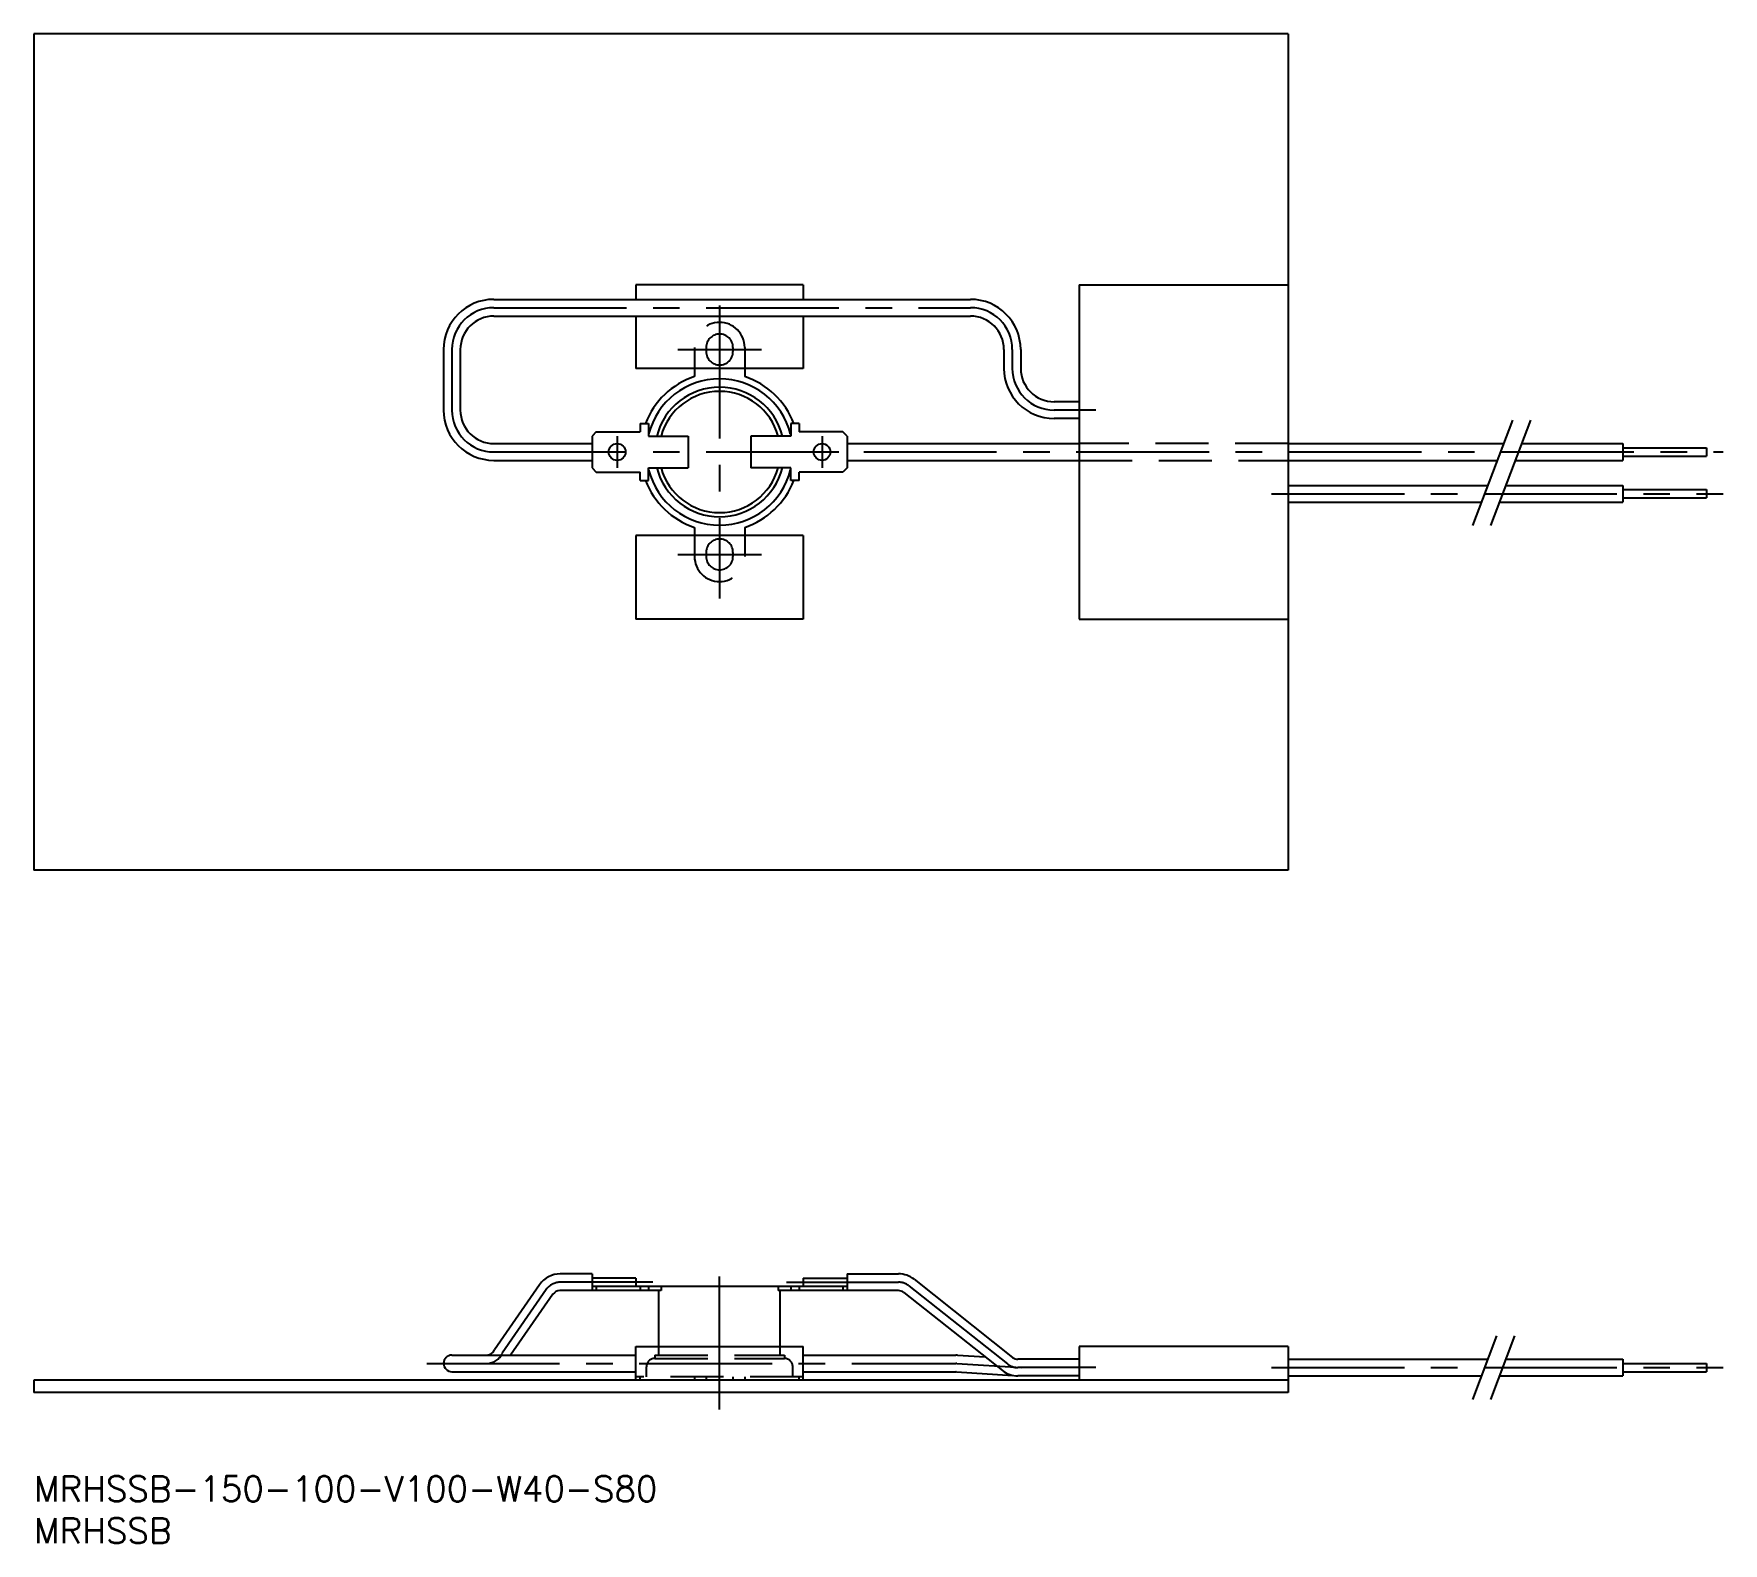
# Model space of a CAD drawing. Extents: x 0 to 202, y -8 to 172.
import ezdxf

# ---------------------------------------------------------------- set-up
doc = ezdxf.new("R2010")
doc.units = 0
doc.header["$LTSCALE"] = 0.5
doc.linetypes.add('CENTER', pattern=[50.8, 31.75, -6.35, 6.35, -6.35])
doc.linetypes.add('DASHED', pattern=[19.05, 12.7, -6.35])
for name, color, linetype in [('MSM_CENTER', 1, 'CENTER'), ('MSM_CONTINUOUS', 7, 'CONTINUOUS'), ('MSM_DASHED', 4, 'DASHED'), ('MSM_NARROW', 5, 'CONTINUOUS'), ('MSM_PART_NUMBER', 7, 'CONTINUOUS')]:
    doc.layers.add(name, color=color, linetype=linetype)
doc.styles.get("Standard").update_dxf_attribs({"font": 'txt.shx', "height": 3, "bigfont": 'bigfont.shx'})

# ---------------------------------------------------------------- blocks, each defined once
blk = doc.blocks.new('*U13')
at = {"layer": 'MSM_PART_NUMBER'}
blk.add_text('MRHSSB-150-100-V100-W40-S80', height=3, dxfattribs=at).set_placement((0, -3))
blk = doc.blocks.new('*U14')
at = {"layer": 'MSM_PART_NUMBER'}
blk.add_text('MRHSSB', height=3, dxfattribs=at).set_placement((0, -8))

msp = doc.modelspace()

# ---------------------------------------------------------------- linework, layer by layer
at = {"layer": 'MSM_CENTER'}
for p, q in [((55, 139.72), (112, 139.72)), ((82, 139.97), (82, 104.97)), ((50, 134.72), (50, 127.47)), ((77, 134.72), (87, 134.72)), ((117, 134.72), (117, 132.47)), ((127, 127.47), (122, 127.47)), ((69.75, 124.37), (69.75, 120.57)), ((94.25, 124.37), (94.25, 120.57)), ((55, 122.47), (104, 122.47)), ((99.25, 122.47), (202, 122.47)), ((148, 117.47), (202, 117.47)), ((77, 110.22), (87, 110.22)), ((82, 8), (82, 25)), ((61.28, 22.34), (56.02, 14.72)), ((74, 23.2), (62.92, 23.2)), ((90, 23.2), (103.4, 23.2)), ((104.64, 22.77), (116.42, 13.43)), ((47, 13.5), (110.24, 13.5)), ((110.37, 13.5), (118.07, 13)), ((127, 13), (117.67, 13)), ((148, 13), (202, 13))]:
    msp.add_line(p, q, dxfattribs=at)
for centre, radius, start, end in [((55, 134.72), 5, 90, 180), ((112, 134.72), 5, 0, 90), ((122, 132.47), 5, 180, 270), ((55, 127.47), 5, 180, 270), ((62.92, 21.2), 2, 90, 145.3996), ((103.4, 21.2), 2, 51.6213, 90), ((54.18, 15.5), 2, 270, 336.9487), ((110.24, 11.5), 2, 86.3169, 90), ((117.67, 15), 2, 231.6213, 270)]:
    msp.add_arc(centre, radius, start, end, dxfattribs=at)
at = {"layer": 'MSM_CONTINUOUS'}
for p, q in [((0, 172.47), (0, 72.47)), ((150, 172.47), (0, 172.47)), ((150, 172.47), (150, 72.47)), ((92, 142.47), (72, 142.47)), ((72, 142.47), (72, 140.72)), ((92, 142.47), (92, 140.72)), ((125, 142.47), (150, 142.47)), ((125, 142.47), (125, 102.47)), ((55, 140.72), (112, 140.72)), ((55, 138.72), (112, 138.72)), ((72, 138.72), (72, 132.47)), ((92, 138.72), (92, 132.47)), ((49, 134.72), (49, 127.47)), ((51, 134.72), (51, 127.47)), ((116, 134.72), (116, 132.47)), ((118, 134.72), (118, 132.47)), ((92, 132.47), (72, 132.47)), ((79, 132.47), (79, 131.48)), ((85, 132.47), (85, 131.48)), ((125, 128.47), (122, 128.47)), ((72.5, 125.87), (72.5, 124.87)), ((72.5, 125.87), (73.5, 125.87)), ((73.5, 125.87), (73.5, 124.37)), ((90.5, 125.87), (90.5, 124.37)), ((91.5, 125.87), (90.5, 125.87)), ((91.5, 125.87), (91.5, 124.87)), ((125, 126.47), (122, 126.47)), ((55, 123.47), (66.75, 123.47)), ((67.25, 124.87), (66.75, 124.37)), ((66.75, 124.37), (66.75, 120.57)), ((67.25, 124.87), (72.5, 124.87)), ((73.5, 124.37), (78.25, 124.37)), ((78.25, 124.37), (78.25, 120.57)), ((90.5, 124.37), (85.75, 124.37)), ((85.75, 124.37), (85.75, 120.57)), ((96.75, 124.87), (91.5, 124.87)), ((97.25, 124.37), (96.75, 124.87)), ((97.25, 124.37), (97.25, 120.57)), ((97.25, 123.47), (125, 123.47)), ((150, 123.47), (175.75, 123.47)), ((177.89, 123.47), (190, 123.47)), ((190, 123.47), (190, 121.47)), ((55, 121.47), (66.75, 121.47)), ((97.25, 121.47), (125, 121.47)), ((150, 121.47), (174.99, 121.47)), ((177.13, 121.47), (190, 121.47)), ((190, 122.97), (200, 122.97)), ((190, 121.97), (200, 121.97)), ((200, 122.97), (200, 121.97)), ((66.75, 120.57), (67.25, 120.07)), ((67.25, 120.07), (72.5, 120.07)), ((72.5, 119.07), (72.5, 120.07)), ((73.5, 119.07), (73.5, 120.57)), ((73.5, 120.57), (78.25, 120.57)), ((90.5, 120.57), (85.75, 120.57)), ((90.5, 119.07), (90.5, 120.57)), ((91.5, 119.07), (91.5, 120.07)), ((96.75, 120.07), (91.5, 120.07)), ((97.25, 120.57), (96.75, 120.07)), ((72.5, 119.07), (73.5, 119.07)), ((91.5, 119.07), (90.5, 119.07)), ((150, 118.47), (173.85, 118.47)), ((175.99, 118.47), (190, 118.47)), ((190, 118.47), (190, 116.47)), ((190, 117.97), (200, 117.97)), ((200, 117.97), (200, 116.97)), ((150, 116.47), (173.09, 116.47)), ((175.23, 116.47), (190, 116.47)), ((190, 116.97), (200, 116.97)), ((79, 113.46), (79, 112.47)), ((85, 113.46), (85, 112.47)), ((92, 112.47), (72, 112.47)), ((72, 112.47), (72, 102.47)), ((92, 112.47), (92, 102.47)), ((92, 102.47), (72, 102.47)), ((125, 102.47), (150, 102.47)), ((150, 72.47), (0, 72.47)), ((60.48, 22.9), (55.1, 15.11)), ((66.75, 24.2), (62.95, 24.2)), ((66.75, 24.2), (66.75, 22.2)), ((72, 23.7), (66.75, 23.7)), ((97.25, 22.7), (66.75, 22.7)), ((67.25, 22.7), (67.25, 22.2)), ((72, 23.7), (72, 22.7)), ((72.5, 22.7), (72.5, 22.2)), ((73.5, 22.7), (73.5, 22.2)), ((75, 22.7), (75, 22.2)), ((89, 22.7), (89, 22.2)), ((90.5, 22.7), (90.5, 22.2)), ((91.5, 22.7), (91.5, 22.2)), ((92, 23.7), (97.25, 23.7)), ((92, 23.7), (92, 22.7)), ((96.75, 22.7), (96.75, 22.2)), ((97.25, 24.2), (103.39, 24.2)), ((97.25, 24.2), (97.25, 22.2)), ((105.25, 23.55), (117.04, 14.22)), ((62.08, 21.77), (57.01, 14.5)), ((75, 22.2), (62.9, 22.2)), ((74.75, 14.5), (74.75, 22.2)), ((103.4, 22.2), (89, 22.2)), ((89.25, 14.5), (89.25, 22.2)), ((104.02, 21.98), (115.81, 12.65)), ((50, 14.5), (72, 14.5)), ((72, 15.5), (92, 15.5)), ((72, 11.5), (72, 15.5)), ((92, 11.5), (92, 15.5)), ((92, 14.5), (110.24, 14.5)), ((110.43, 14.49), (113.75, 14.28)), ((125, 15.5), (125, 11.5)), ((150, 15.5), (125, 15.5)), ((150, 15.5), (150, 10)), ((50, 12.5), (72, 12.5)), ((92, 12.5), (110.24, 12.5)), ((110.31, 12.5), (117.06, 12.06)), ((125, 14), (117.66, 14)), ((150, 14), (173.85, 14)), ((175.99, 14), (190, 14)), ((190, 14), (190, 12)), ((190, 13.5), (200, 13.5)), ((190, 12.5), (200, 12.5)), ((200, 13.5), (200, 12.5)), ((0, 11.5), (0, 10)), ((150, 11.5), (0, 11.5)), ((125, 12), (117.67, 12)), ((150, 12), (173.09, 12)), ((175.23, 12), (190, 12)), ((150, 10), (0, 10))]:
    msp.add_line(p, q, dxfattribs=at)
for centre in [(69.75, 122.47), (94.25, 122.47)]:
    msp.add_circle(centre, 1, dxfattribs=at)
for centre, radius, start, end in [((55, 134.72), 6, 90, 180), ((112, 134.72), 6, 0, 90), ((55, 134.72), 4, 90, 180), ((112, 134.72), 4, 0, 90), ((82, 122.47), 9.5, 108.4085, 159.029), ((82, 122.47), 9.5, 20.971, 71.5915), ((122, 132.47), 6, 180, 270), ((122, 132.47), 4, 180, 270), ((82, 122.47), 8.75, 14.1914, 165.8086), ((82, 122.47), 7.75, 14.1914, 165.8086), ((82, 122.47), 7.25, 15.1929, 164.8071), ((55, 127.47), 6, 180, 270), ((55, 127.47), 4, 180, 270), ((82, 122.47), 8.75, 194.1914, 345.8086), ((82, 122.47), 7.75, 194.1914, 345.8086), ((82, 122.47), 7.25, 195.1929, 344.8071), ((82, 122.47), 9.5, 200.971, 251.5915), ((82, 122.47), 9.5, 288.4085, 339.029), ((62.95, 21.2), 3, 90, 145.3996), ((103.39, 21.2), 3, 51.6213, 90), ((62.9, 21.2), 1, 90, 145.1578), ((103.4, 21.2), 1, 51.6213, 90), ((50, 13.5), 1, 90, 270), ((54.18, 15.5), 1, 270, 336.9487), ((110.24, 11.5), 3, 86.3169, 90), ((117.66, 15), 1, 231.6213, 270), ((110.24, 11.5), 1, 86.3169, 90), ((117.67, 15), 3, 231.6213, 270)]:
    msp.add_arc(centre, radius, start, end, dxfattribs=at)
at = {"layer": 'MSM_DASHED'}
for p, q in [((79, 134.97), (79, 132.47)), ((80.4, 134.97), (80.4, 134.47)), ((83.6, 134.97), (83.6, 134.47)), ((85, 134.97), (85, 132.47)), ((150, 123.47), (125, 123.47)), ((125, 121.47), (150, 121.47)), ((79, 112.47), (79, 109.97)), ((85, 112.47), (85, 109.97)), ((80.4, 110.47), (80.4, 109.97)), ((83.6, 110.47), (83.6, 109.97)), ((74.25, 14.5), (89.75, 14.5)), ((74.25, 14.5), (74.25, 14.1)), ((89.75, 14.5), (89.75, 14.1)), ((73.25, 11.9), (73.25, 13.1)), ((74.25, 14.1), (89.75, 14.1)), ((90.75, 11.9), (90.75, 13.1)), ((92, 11.9), (72, 11.9)), ((72.5, 11.5), (72.5, 11.9)), ((79, 11.9), (79, 11.5)), ((80.4, 11.9), (80.4, 11.5)), ((83.6, 11.9), (83.6, 11.5)), ((85, 11.9), (85, 11.5)), ((91.5, 11.5), (91.5, 11.9))]:
    msp.add_line(p, q, dxfattribs=at)
for centre, radius, start, end in [((82, 134.97), 3, 0, 180), ((82, 134.97), 1.6, 0, 180), ((82, 134.47), 1.6, 180, 0), ((82, 110.47), 1.6, 0, 180), ((82, 109.97), 3, 180, 0), ((82, 109.97), 1.6, 180, 0), ((74.25, 13.1), 1, 90, 180), ((89.75, 13.1), 1, 0, 90)]:
    msp.add_arc(centre, radius, start, end, dxfattribs=at)
at = {"layer": 'MSM_NARROW'}
for p, q in [((176.81, 126.27), (172.03, 113.67)), ((178.95, 126.27), (174.16, 113.67)), ((174.91, 16.8), (172.03, 9.2)), ((177.05, 16.8), (174.16, 9.2))]:
    msp.add_line(p, q, dxfattribs=at)

# ---------------------------------------------------------------- block references
at = {"layer": 'MSM_CONTINUOUS'}
for name in ['*U13', '*U14']:
    msp.add_blockref(name, (0, 0), dxfattribs=at)

doc.saveas('drawing.dxf')
